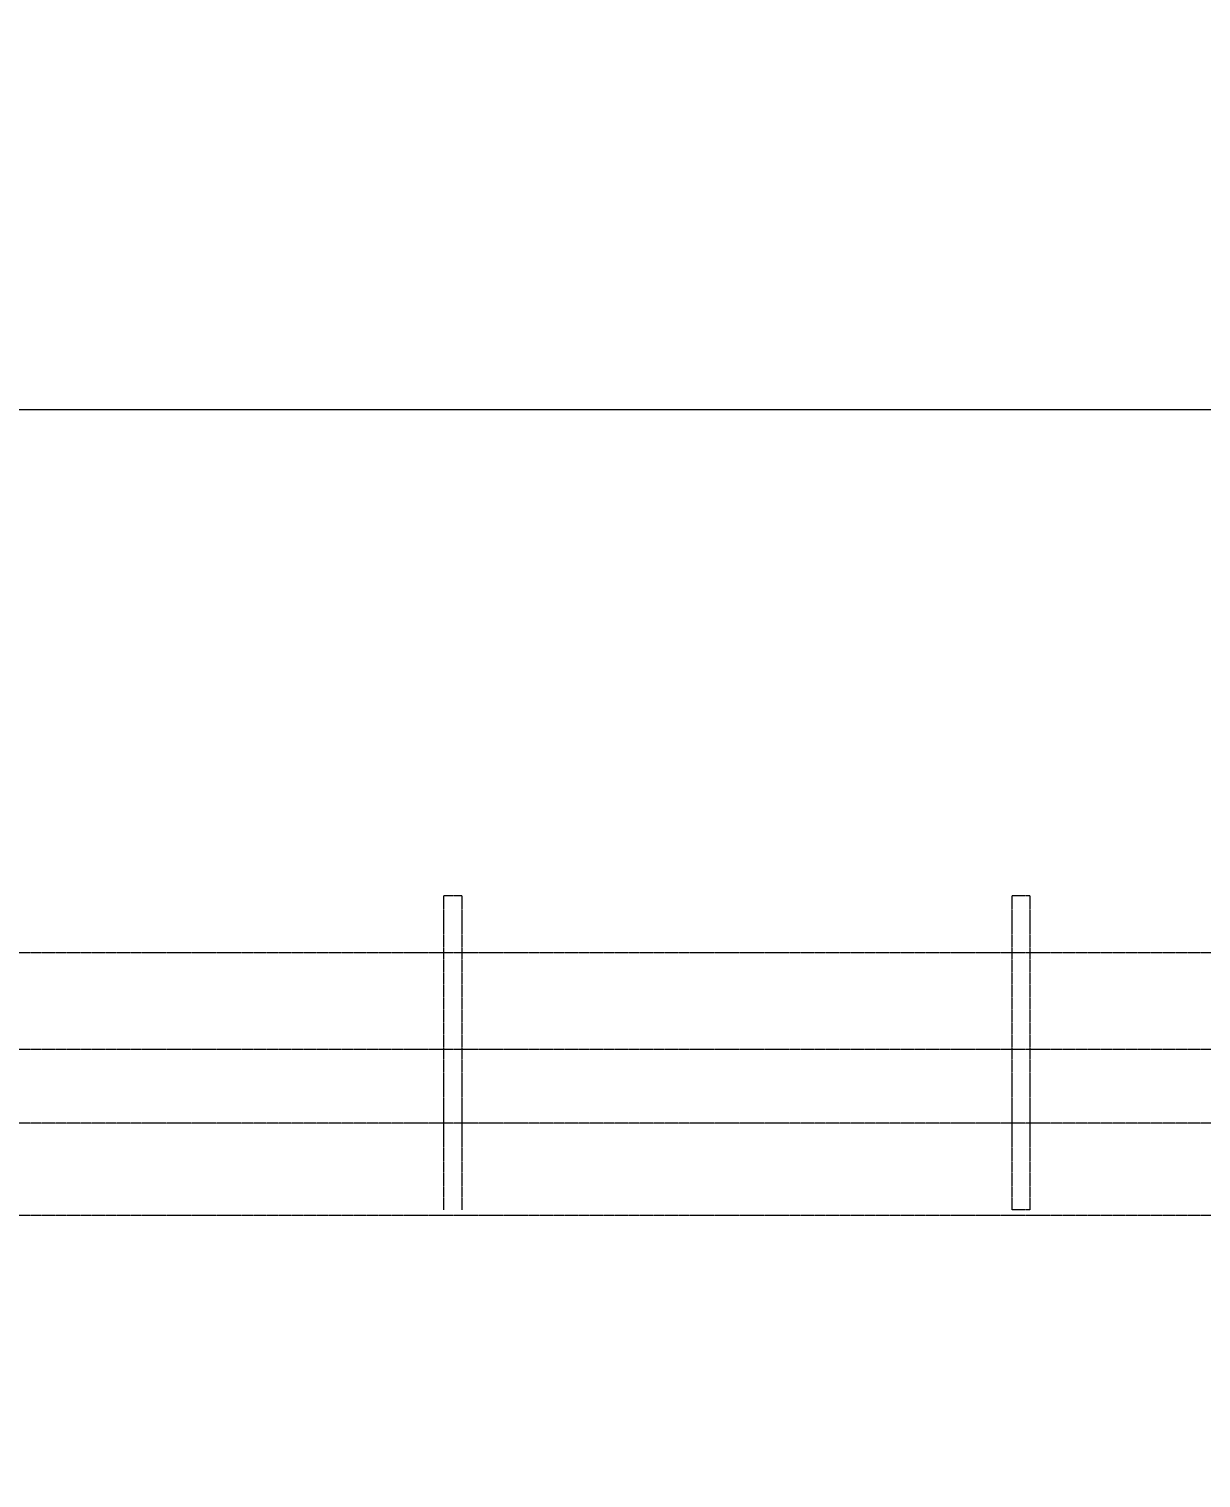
# Model space of a CAD drawing. Header units: inches. Extents: x 702888 to 852715, y 9845 to 271320.
# Drawn here: x 748356 to 749387, y 46341 to 47616 of the extents above; entities that cross this region are included whole.
import ezdxf

# ---------------------------------------------------------------- set-up
doc = ezdxf.new("R2010")
doc.units = ezdxf.units.IN
doc.header["$MEASUREMENT"] = 0
doc.header["$PDMODE"] = 34
doc.linetypes.add('CENTER', pattern=[2, 1.25, -0.25, 0.25, -0.25])
doc.layers.get('Defpoints').update_dxf_attribs({"lineweight": 5})
doc.layers.add('chain', color=2, linetype='Continuous', lineweight=5)
doc.layers.add('cl', color=6, linetype='CENTER', lineweight=5)
doc.styles.add('s', font='simplex.shx', dxfattribs={"width": 0.8})
doc.dimstyles.new('mahesh', dxfattribs={"dimscale": 150, "dimtxt": 3, "dimasz": 2.5, "dimexe": 1, "dimexo": 1, "dimgap": 1, "dimtad": 1, "dimdec": 1, "dimzin": 12, "dimtxsty": 's', "dimcen": 2.5, "dimclrd": 1, "dimclre": 1, "dimclrt": 1, "dimadec": 0, "dimazin": 3, "dimtfac": 1, "dimtdec": 1, "dimtmove": 0, "dimatfit": 3, "dimfxl": 1.25, "dimlwd": 13, "dimlwe": 13, "dimarcsym": 0})

# ---------------------------------------------------------------- blocks, each defined once
blk = doc.blocks.new('*D587')
at = {"layer": 'chain', "color": 1, "lineweight": 13, "transparency": 16777216}
for p, q in [((739718.2, 46430.6), (739718.2, 47370.4)), ((749718.6, 46565), (749718.6, 47370.4)), ((749493.6, 47280.4), (739943.2, 47280.4))]:
    blk.add_line(p, q, dxfattribs=at)
at = {"layer": 'chain', "color": 1, "transparency": 16777216}
for points in [[(739943.2, 47317.9), (739943.2, 47242.9), (739718.2, 47280.4)], [(749493.6, 47317.9), (749493.6, 47242.9), (749718.6, 47280.4)]]:
    blk.add_solid(points, dxfattribs=at)
at = {"layer": 'Defpoints', "color": 0, "transparency": 16777216}
for p in [(739718.2, 47280.4), (749718.6, 46475, 43803), (739718.2, 46340.6, 43803)]:
    blk.add_point(p, dxfattribs=at)
at = {"layer": 'chain', "color": 1, "transparency": 16777216, "insert": (744718.4, 47467.9), "char_height": 225, "attachment_point": 5, "style": 's'}
blk.add_mtext('10000', dxfattribs=at)

msp = doc.modelspace()

# ---------------------------------------------------------------- linework, layer by layer
at = {"layer": 'cl'}
for p, q in [((748720.669, 46852.742, 58710.994), (748720.669, 46576.572, 58710.994)), ((748736.669, 46852.742, 58710.994), (748720.669, 46852.742, 58710.994)), ((748736.669, 46852.742, 58710.994), (748736.669, 46576.572, 58710.994)), ((749220.669, 46852.742, 58710.994), (749220.669, 46576.572, 29355.497)), ((749236.669, 46852.742, 58710.994), (749220.669, 46852.742, 58710.994)), ((749236.669, 46852.742, 58710.994), (749236.669, 46576.572, 29355.497)), ((750736.669, 46802.742, 58710.994), (738720.669, 46802.742, 58710.994)), ((750736.669, 46717.742, 58710.994), (738720.669, 46717.742, 58710.994)), ((750736.669, 46652.742, 58710.994), (738720.669, 46652.742, 58710.994)), ((749236.669, 46576.572, 29355.497), (749220.669, 46576.572, 29355.497)), ((750736.669, 46571.717, 58710.994), (738720.669, 46571.717, 58710.994))]:
    msp.add_line(p, q, dxfattribs=at)

# ---------------------------------------------------------------- dimensions: what is measured, and where the dimension line sits
at = {"layer": 'chain', "color": 1}
dim = msp.add_linear_dim(base=(739718.246, 47280.431, -14447.486), p1=(749718.59, 46475.028, 29355.497), p2=(739718.246, 46340.597, 29355.497), dimstyle='mahesh', override={"dimtxt": 1.5, "dimasz": 1.5, "dimexe": 0.6, "dimexo": 0.6, "dimgap": 0.5, "dimdec": 0, "dimfxl": 0.35}, dxfattribs=at)
dim.commit()
dim.dimension.update_dxf_attribs({"geometry": '*D587', "text_midpoint": (744718.418, 47467.931, -14447.486)})

doc.saveas('drawing.dxf')
